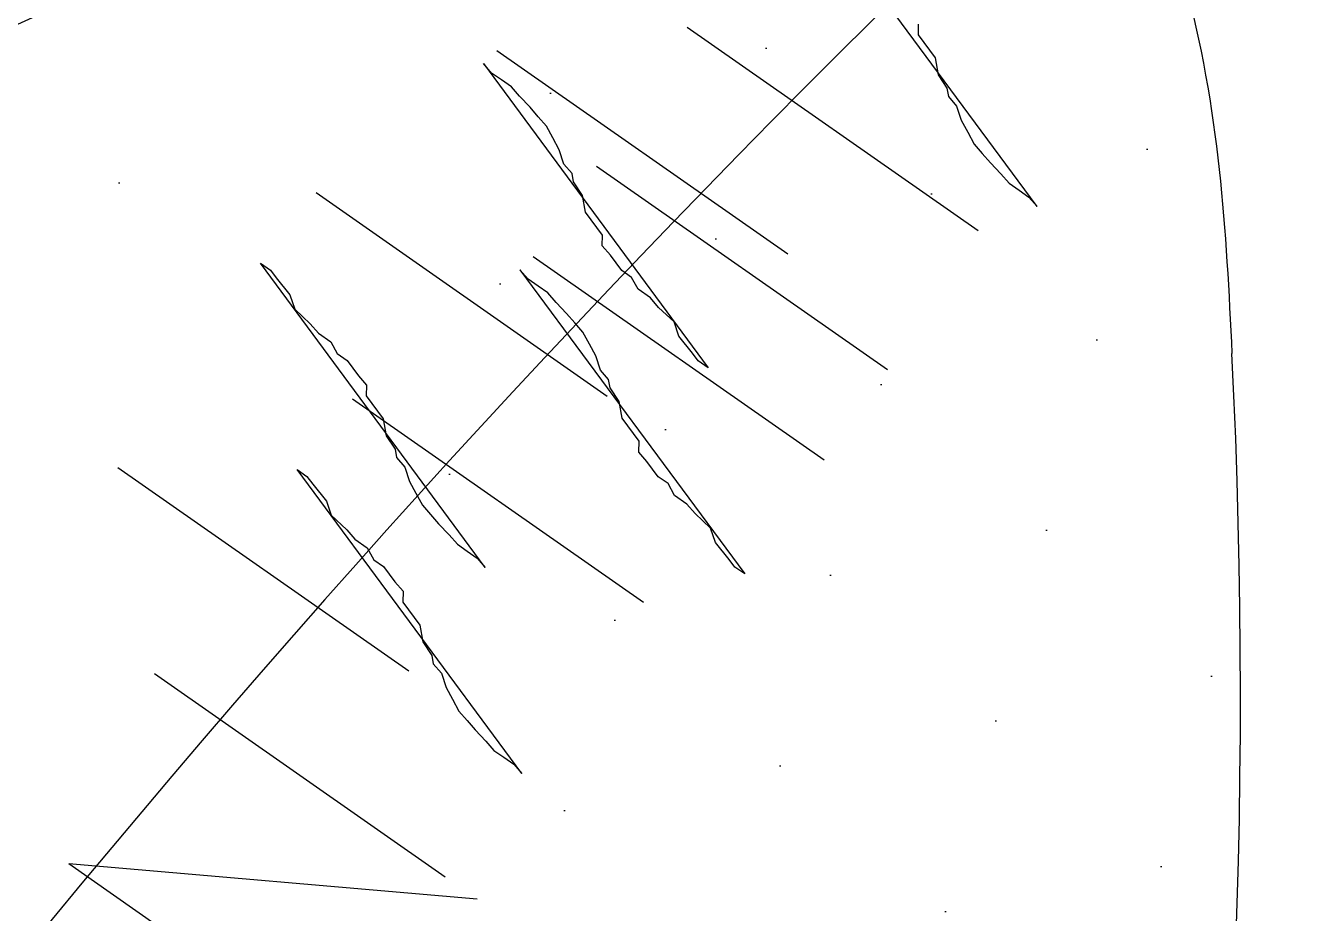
# Model space of a CAD drawing. Extents: x 3694 to 117786, y 20013 to 108631.
# Drawn here: x 25955.9 to 26028.9, y 33248.5 to 33298.8 of the extents above; entities that cross this region are included whole.
import ezdxf

# ---------------------------------------------------------------- set-up
doc = ezdxf.new("R2010")
doc.units = 0
doc.header["$LTSCALE"] = 1000
doc.header["$MEASUREMENT"] = 0
doc.layers.add('家具', color=253, linetype='Continuous')

msp = doc.modelspace()

# ---------------------------------------------------------------- hatches: boundary and pattern name
at = {"layer": '家具'}
h = msp.add_hatch(dxfattribs=at)
h.set_pattern_fill('DOTS', color=8, scale=335.28, angle=-90, style=0)
h.set_pattern_definition([(270, (-1566.307, 12540.708), (-20.955, -10.4775), [0, -20.955])])
edge = h.paths.add_edge_path()
edge.add_spline(control_points=[(25662.777, 31423.875), (25660.953, 31432.931), (25659.17, 31441.962), (25653.734, 31470.369), (25650.301, 31489.66), (25644.358, 31528.062), (25641.902, 31547.102), (25637.306, 31591.673), (25635.43, 31617.278), (25630.671, 31694.982), (25628.646, 31748.087), (25621.734, 31828.789), (25618.792, 31855.841), (25612.716, 31896.461), (25610.413, 31910.007), (25605.131, 31937.078), (25602.127, 31950.665), (25594.767, 31980.141), (25590.333, 31995.866), (25582.625, 32021.996), (25579.416, 32032.546), (25576.24, 32042.985)], knot_values=[0.007594, 0.007594, 0.007594, 0.007594, 1.009332, 1.009332, 3.166904, 3.166904, 5.324476, 5.324476, 8.146714, 8.146714, 13.786985, 13.786985, 16.607121, 16.607121, 18.017189, 18.017189, 19.427256, 19.427256, 21.1184, 21.1184, 22.28816, 22.28816, 22.28816, 22.28816], degree=3, periodic=0)
edge.add_ellipse((27492.811, 32604.789), major_axis=(-1412.244, 1412.244), ratio=1, start_angle=48.557148, end_angle=61.337437, ccw=False)
edge.add_ellipse((27492.811, 32356.958), major_axis=(-1412.244, 1412.244), ratio=1, start_angle=28.662563, end_angle=41.442852, ccw=False)
edge.add_spline(control_points=[(25576.24, 32918.763), (25579.416, 32929.201), (25582.625, 32939.752), (25590.333, 32965.882), (25594.767, 32981.607), (25602.127, 33011.082), (25605.131, 33024.669), (25610.413, 33051.74), (25612.716, 33065.287), (25618.792, 33105.906), (25621.734, 33132.958), (25626.823, 33192.378), (25628.665, 33224.642), (25630.386, 33256.515)], knot_values=[0.007594, 0.007594, 0.007594, 0.007594, 1.177354, 1.177354, 2.868498, 2.868498, 4.278566, 4.278566, 5.688634, 5.688634, 8.508769, 8.508769, 11.917873, 11.917873, 11.917873, 11.917873], degree=3, periodic=0)
edge.add_ellipse((25636.152, 33278.944), major_axis=(16.375, 16.375), ratio=1, start_angle=210.58246, end_angle=224.19648)
edge.add_ellipse((25771.723, 33642.901), major_axis=(-290.107, 290.107), ratio=1, start_angle=115.65651, end_angle=125.45708)
edge.add_ellipse((24991.425, 33119.497), major_axis=(-510.616, 510.616), ratio=1, start_angle=213.721551, end_angle=234.469816, ccw=False)
edge.add_ellipse((21224.429, 32647.692), major_axis=(-3173.046, 3173.046), ratio=1, start_angle=218.357975, end_angle=229.22468, ccw=False)
edge.add_ellipse((24683.472, 31745.345), major_axis=(-756.088, 756.088), ratio=1, start_angle=220.522212, end_angle=246.006973, ccw=False)
edge.add_ellipse((25763.129, 31635.847), major_axis=(-20.775, 20.775), ratio=1, start_angle=-17.31395, end_angle=60.65031)
edge.add_ellipse((26021.409, 31879.249), major_axis=(269.526, 269.526), ratio=1, start_angle=176.25132, end_angle=213.93034)
edge.add_ellipse((26296.874, 31659.291), major_axis=(-269.545, 269.545), ratio=1, start_angle=68.84747, end_angle=70.56357)
edge.add_ellipse((26012.173, 29992.039), major_axis=(1063.437, 1063.437), ratio=1, start_angle=47.255077, end_angle=54.694715)
edge.add_ellipse((25808.486, 31263.72), major_axis=(153.102, 153.102), ratio=1, start_angle=58.23516, end_angle=87.29579)
edge = h.paths.add_edge_path()
edge.add_ellipse((25722.494, 31307.444), major_axis=(-59.621, 59.621), ratio=1, start_angle=82.28214, end_angle=111.86653, ccw=False)
edge.add_ellipse((25771.286, 31335.437), major_axis=(99.196, 99.196), ratio=1, start_angle=154.31922, end_angle=169.30677, ccw=False)
edge.add_ellipse((25896.084, 32846.249), major_axis=(1116.039, 1116.039), ratio=1, start_angle=215.621951, end_angle=236.675883)
edge.add_spline(control_points=[(26215.496, 31300.59), (26215.694, 31298.404), (26216.548, 31288.817), (26217.136, 31278.805), (26217.991, 31269.406)], knot_values=[0, 0, 0, 0, 0.241803, 1.05283, 1.05283, 1.05283, 1.05283], degree=3, periodic=0)
edge.add_ellipse((26255.903, 31272.706), major_axis=(-26.909, 26.909), ratio=1, start_angle=49.72716, end_angle=121.22323)
edge.add_ellipse((25925.72, 35279.249), major_axis=(2868.191, 2868.191), ratio=1, start_angle=221.659547, end_angle=229.540688, ccw=False)
edge = h.paths.add_edge_path()
edge.add_ellipse((25722.494, 33654.304), major_axis=(59.621, 59.621), ratio=1, start_angle=68.13347, end_angle=97.71786, ccw=False)
edge.add_ellipse((25925.72, 29682.499), major_axis=(-2868.191, 2868.191), ratio=1, start_angle=310.455896, end_angle=318.340453, ccw=False)
edge.add_ellipse((26256.079, 33689.006), major_axis=(-26.909, 26.909), ratio=1, start_angle=-31.32365, end_angle=40.01653)
edge.add_spline(control_points=[(26218.167, 33692.312), (26217.831, 33688.615), (26217.556, 33685.18), (26217.31, 33681.917)], knot_values=[0, 0, 0, 0, 0.318986, 0.318986, 0.318986, 0.318986], degree=3, periodic=0)
edge.add_ellipse((25787.822, 30136.051), major_axis=(-2525.632, 2525.632), ratio=1, start_angle=-51.906227, end_angle=-42.875408)
edge = h.paths.add_edge_path()
edge.add_ellipse((25936.381, 33218.451), major_axis=(221.162, 221.162), ratio=1, start_angle=249.06802, end_angle=320.144, ccw=False)
edge.add_ellipse((25845.658, 32959.009), major_axis=(-155.448, 155.448), ratio=1, start_angle=155.11893, end_angle=218.17184, ccw=False)
edge.add_ellipse((26469.11, 32583.909), major_axis=(405.324, 405.324), ratio=1, start_angle=117.886425, end_angle=164.473767)
edge.add_ellipse((25759.097, 32002.767), major_axis=(258.823, 258.823), ratio=1, start_angle=319.49374, end_angle=369.80173, ccw=False)
edge.add_ellipse((26033.543, 31769.302), major_axis=(196.089, 196.089), ratio=1, start_angle=323.30763, end_angle=385.96152, ccw=False)
edge.add_ellipse((25947.612, 31313.071), major_axis=(433.678, 433.678), ratio=1, start_angle=340.121822, end_angle=369.018877, ccw=False)
edge.add_ellipse((10815.442, 32429.689), major_axis=(-11109.226, 11109.226), ratio=1, start_angle=221.285609, end_angle=221.8758327, ccw=False)
edge.add_spline(control_points=[(26493.258, 31411.896), (26486.23, 31411.454), (26479.085, 31411.354), (26471.579, 31411.634)], knot_values=[2.29351, 2.29351, 2.29351, 2.29351, 2.979733, 2.979733, 2.979733, 2.979733], degree=3, periodic=0)
edge.add_spline(control_points=[(26471.579, 31411.634), (26467.36, 31411.792), (26456.005, 31412.52), (26440.029, 31414.579), (26443.69, 31428.325), (26439.951, 31432.101), (26437.174, 31433.679)], knot_values=[2.979733, 2.979733, 2.979733, 2.979733, 3.365456, 3.990522, 4.278466, 4.605763, 4.605763, 4.605763, 4.605763], degree=3, periodic=0)
edge.add_spline(control_points=[(26437.174, 31433.679), (26434.388, 31435.261), (26430.808, 31436.41), (26427.229, 31437.558)], knot_values=[4.605763, 4.605763, 4.605763, 4.605763, 4.934211, 4.934211, 4.934211, 4.934211], degree=3, periodic=0)
edge.add_ellipse((26012.173, 29992.039), major_axis=(-1063.437, 1063.437), ratio=1, start_angle=-61.020506, end_angle=-52.795633)
edge.add_ellipse((26083.494, 31751.848), major_axis=(-212.583, 212.583), ratio=1, start_angle=161.18693, end_angle=194.36645)
edge.add_ellipse((26083.397, 31433.228), major_axis=(217.18, 217.18), ratio=1, start_angle=347.58973, end_angle=388.97478)
edge.add_ellipse((25731.362, 31559.842), major_axis=(331.087, 331.087), ratio=1, start_angle=336.10373, end_angle=362.15361)
edge.add_ellipse((26298.481, 31544.487), major_axis=(-308.614, 308.614), ratio=1, start_angle=-10.26045, end_angle=-2.05338)
edge.add_spline(control_points=[(26001.123, 31863.961), (25992.171, 31856.912), (25969.728, 31839.24), (25979.505, 31902.483), (25956.491, 31937.537), (25929.265, 31997.138), (25961.862, 32062.768), (25942.62, 32144.534), (25926.684, 32231.365), (25867.001, 32267.501), (25858.378, 32323.045), (25825.52, 32311.225), (25824.034, 32328.39), (25823.354, 32337.327)], knot_values=[28.726228, 28.726228, 28.726228, 28.726228, 29.65137, 31.045535, 32.970907, 34.80046, 37.537981, 40.132447, 43.737998, 46.299248, 47.538816, 48.20545, 48.984057, 48.984057, 48.984057, 48.984057], degree=3, periodic=0)
edge.add_ellipse((32110.242, 32499.066), major_axis=(-4446.972, 4446.972), ratio=1, start_angle=42.8462664, end_angle=46.4736959, ccw=False)
edge.add_spline(control_points=[(25825.716, 32735.411), (25827.118, 32749.297), (25830.295, 32773.805), (25873.863, 32804.819), (25894.591, 32873.398), (25930.041, 32937.043), (25918.779, 33008.53), (25955.538, 33031.184), (25987.898, 33118.038), (25988.469, 33096.799)], knot_values=[0, 0, 0, 0, 1.426784, 2.507846, 5.446644, 8.794162, 10.36551, 12.195062, 14.476347, 14.476347, 14.476347, 14.476347], degree=3, periodic=0)
edge.add_ellipse((25595.369, 33351.181), major_axis=(-331.087, 331.087), ratio=1, start_angle=192.09233, end_angle=216.81003)
edge.add_ellipse((25910.204, 33553.267), major_axis=(217.18, 217.18), ratio=1, start_angle=253.93898, end_angle=295.32403)
edge.add_ellipse((25981.505, 33242.728), major_axis=(-212.583, 212.583), ratio=1, start_angle=268.54731, end_angle=274.8553)
edge.add_ellipse((26015.71, 34854.622), major_axis=(-983.775, 983.775), ratio=1, start_angle=141.588156, end_angle=151.911973)
edge.add_spline(control_points=[(26420.433, 33523.522), (26425.943, 33525.33), (26431.453, 33527.138), (26434.042, 33530.521)], knot_values=[4.42753, 4.42753, 4.42753, 4.42753, 4.934211, 4.934211, 4.934211, 4.934211], degree=3, periodic=0)
edge.add_ellipse((25941.613, 33650.242), major_axis=(-358.343, 358.343), ratio=1, start_angle=172.18363, end_angle=211.33518, ccw=False)
h = msp.add_hatch(dxfattribs=at)
h.set_pattern_fill('DOTS', color=8, scale=178.816, angle=-75.176, style=0)
h.set_pattern_definition([(255.176, (7759.612, 27199.551), (-12.2337153, -2.5426225), [0, -11.176])])
edge = h.paths.add_edge_path(flags=17)
edge.add_ellipse((25774.302, 33090.612), major_axis=(-23.26, 23.26), ratio=1, start_angle=182.60537, end_angle=232.40163)
edge.add_ellipse((25890.194, 33110.435), major_axis=(59.905, 59.905), ratio=1, start_angle=145.60081, end_angle=189.34155)
edge.add_ellipse((25840.794, 33088.199), major_axis=(-32.95, 32.95), ratio=1, start_angle=70.09755, end_angle=135.01714, ccw=False)
edge = h.paths.add_edge_path(flags=17)
edge.add_ellipse((26482.876, 32815.345), major_axis=(481.375, 481.375), ratio=1, start_angle=115.588271, end_angle=116.322923, ccw=False)
edge.add_ellipse((25895.611, 33038.865), major_axis=(38.8, 38.8), ratio=1, start_angle=132.14226, end_angle=203.63661)
edge.add_ellipse((25868.368, 32967.638), major_axis=(-15.128, 15.128), ratio=1, start_angle=-64.82178, end_angle=72.18619)
edge.add_ellipse((25925.105, 33007.885), major_axis=(-64.198, 64.198), ratio=1, start_angle=28.71094, end_angle=78.43247, ccw=False)
edge = h.paths.add_edge_path()
edge.add_ellipse((26097.69, 32987.554), major_axis=(-242.037, 242.037), ratio=1, start_angle=-26.28459, end_angle=23.32578, ccw=False)
edge.add_spline(control_points=[(25987.859, 33311.747), (25997.22, 33316.078), (26009.133, 33321.589), (26015.995, 33313.951), (26017.253, 33311.973)], knot_values=[0, 0, 0, 0, 1.422385, 1.810205, 1.810205, 1.810205, 1.810205], degree=3, periodic=0)
edge.add_ellipse((26482.876, 32815.345), major_axis=(481.375, 481.375), ratio=1, start_angle=88.154505, end_angle=92.747363)
edge.add_ellipse((26068.388, 32980.85), major_axis=(216.102, 216.102), ratio=1, start_angle=62.01055, end_angle=113.1092)
edge.add_ellipse((26200.639, 32878.761), major_axis=(331.349, 331.349), ratio=1, start_angle=107.54703, end_angle=150.43255)
edge.add_ellipse((26734.63, 32591.753), major_axis=(706.377, 706.377), ratio=1, start_angle=125.649127, end_angle=128.253621)
edge.add_spline(control_points=[(25742.579, 32709.107), (25738.941, 32709.899), (25728.592, 32714.872), (25728.789, 32726.915), (25728.922, 32735.045)], knot_values=[0, 0, 0, 0, 0.581976, 1.791185, 1.791185, 1.791185, 1.791185], degree=3, periodic=0)
edge.add_ellipse((26227.638, 32861.201), major_axis=(-363.754, 363.754), ratio=1, start_angle=15.56956, end_angle=59.19578, ccw=False)
edge = h.paths.add_edge_path()
edge.add_spline(control_points=[(25770.765, 32721.979), (25765.222, 32716.199), (25757.517, 32708.166), (25745.694, 32708.429), (25742.579, 32709.107)], knot_values=[1.791185, 1.791185, 1.791185, 1.791185, 3.069002, 3.567392, 3.567392, 3.567392, 3.567392], degree=3, periodic=0)
edge.add_ellipse((26734.63, 32591.753), major_axis=(706.377, 706.377), ratio=1, start_angle=125.649127, end_angle=128.253621, ccw=False)
edge.add_ellipse((25518.623, 33078.033), major_axis=(281.069, 281.069), ratio=1, start_angle=260.40958, end_angle=304.1078)
edge.add_ellipse((25554.973, 33238.835), major_axis=(300.796, 300.796), ratio=1, start_angle=281.31824, end_angle=319.61926)
edge.add_ellipse((26482.876, 32815.345), major_axis=(-481.375, 481.375), ratio=1, start_angle=-1.845495, end_angle=2.747363, ccw=False)
edge.add_spline(control_points=[(26017.253, 33311.973), (26019.164, 33308.971), (26023.491, 33297.463), (26023.999, 33287.162), (26024.339, 33280.25)], knot_values=[1.810205, 1.810205, 1.810205, 1.810205, 2.398758, 3.598447, 3.598447, 3.598447, 3.598447], degree=3, periodic=0)
edge.add_ellipse((25636.171, 33260.917), major_axis=(-274.817, 274.817), ratio=1, start_angle=183.0275, end_angle=227.85133, ccw=False)
edge.add_ellipse((25621.126, 32986.963), major_axis=(-215.184, 215.184), ratio=1, start_angle=164.45369, end_angle=227.6435, ccw=False)

# ---------------------------------------------------------------- linework, layer by layer
at = {"layer": '家具', "color": 8, "linetype": 'Continuous'}
for p, q in [((26013.285, 33288.594, 0), (26000.542, 33305.832, 0)), ((26013.285, 33288.594, 0), (26000.542, 33305.832, 0)), ((26013.285, 33288.594, 0), (26000.542, 33305.832, 0)), ((26013.285, 33288.594, 0), (26000.542, 33305.832, 0)), ((26009.949, 33287.206, 0), (25993.447, 33298.738, 0)), ((26009.949, 33287.206, 0), (25993.447, 33298.738, 0)), ((26009.949, 33287.206, 0), (25993.447, 33298.738, 0)), ((26009.949, 33287.206, 0), (25993.447, 33298.738, 0)), ((26006.549, 33298.927, 0), (26006.535, 33298.311, 0)), ((26006.549, 33298.927, 0), (26006.535, 33298.311, 0)), ((26006.549, 33298.927, 0), (26006.535, 33298.311, 0)), ((26006.549, 33298.927, 0), (26006.535, 33298.311, 0)), ((26006.535, 33298.311, 0), (26007.179, 33297.444, 0)), ((26006.535, 33298.311, 0), (26007.179, 33297.444, 0)), ((26006.535, 33298.311, 0), (26007.179, 33297.444, 0)), ((26006.535, 33298.311, 0), (26007.179, 33297.444, 0)), ((25982.646, 33297.435, 0), (25999.148, 33285.903, 0)), ((25982.646, 33297.435, 0), (25999.148, 33285.903, 0)), ((25982.646, 33297.435, 0), (25999.148, 33285.903, 0)), ((25982.646, 33297.435, 0), (25999.148, 33285.903, 0)), ((26007.179, 33297.444, 0), (26007.501, 33297.011, 0)), ((26007.179, 33297.444, 0), (26007.501, 33297.011, 0)), ((26007.179, 33297.444, 0), (26007.501, 33297.011, 0)), ((26007.179, 33297.444, 0), (26007.501, 33297.011, 0)), ((26007.501, 33297.011, 0), (26007.67, 33296.06, 0)), ((26007.501, 33297.011, 0), (26007.67, 33296.06, 0)), ((26007.501, 33297.011, 0), (26007.67, 33296.06, 0)), ((26007.501, 33297.011, 0), (26007.67, 33296.06, 0)), ((25982.353, 33296.153, 0), (25981.891, 33296.684, 0)), ((25981.891, 33296.684, 0), (25994.636, 33279.446, 0)), ((25982.353, 33296.153, 0), (25981.891, 33296.684, 0)), ((25981.891, 33296.684, 0), (25994.636, 33279.446, 0)), ((25982.353, 33296.153, 0), (25981.891, 33296.684, 0)), ((25981.891, 33296.684, 0), (25994.636, 33279.446, 0)), ((25982.353, 33296.153, 0), (25981.891, 33296.684, 0)), ((25981.891, 33296.684, 0), (25994.636, 33279.446, 0)), ((25982.913, 33295.762, 0), (25982.353, 33296.153, 0)), ((25982.913, 33295.762, 0), (25982.353, 33296.153, 0)), ((25982.913, 33295.762, 0), (25982.353, 33296.153, 0)), ((25982.913, 33295.762, 0), (25982.353, 33296.153, 0)), ((25983.473, 33295.37, 0), (25982.913, 33295.762, 0)), ((25983.473, 33295.37, 0), (25982.913, 33295.762, 0)), ((25983.473, 33295.37, 0), (25982.913, 33295.762, 0)), ((25983.473, 33295.37, 0), (25982.913, 33295.762, 0)), ((26007.67, 33296.06, 0), (26008.174, 33295.291, 0)), ((26007.67, 33296.06, 0), (26008.174, 33295.291, 0)), ((26007.67, 33296.06, 0), (26008.174, 33295.291, 0)), ((26007.67, 33296.06, 0), (26008.174, 33295.291, 0)), ((25983.935, 33294.839, 0), (25983.473, 33295.37, 0)), ((25983.935, 33294.839, 0), (25983.473, 33295.37, 0)), ((25983.935, 33294.839, 0), (25983.473, 33295.37, 0)), ((25983.935, 33294.839, 0), (25983.473, 33295.37, 0)), ((25984.537, 33294.21, 0), (25983.935, 33294.839, 0)), ((25984.537, 33294.21, 0), (25983.935, 33294.839, 0)), ((25984.537, 33294.21, 0), (25983.935, 33294.839, 0)), ((25984.537, 33294.21, 0), (25983.935, 33294.839, 0)), ((26008.174, 33295.291, 0), (26008.259, 33294.815, 0)), ((26008.174, 33295.291, 0), (26008.259, 33294.815, 0)), ((26008.174, 33295.291, 0), (26008.259, 33294.815, 0)), ((26008.174, 33295.291, 0), (26008.259, 33294.815, 0)), ((26008.259, 33294.815, 0), (26008.721, 33294.284, 0)), ((26008.259, 33294.815, 0), (26008.721, 33294.284, 0)), ((26008.259, 33294.815, 0), (26008.721, 33294.284, 0)), ((26008.259, 33294.815, 0), (26008.721, 33294.284, 0)), ((25985, 33293.679, 0), (25984.537, 33294.21, 0)), ((25985, 33293.679, 0), (25984.537, 33294.21, 0)), ((25985, 33293.679, 0), (25984.537, 33294.21, 0)), ((25985, 33293.679, 0), (25984.537, 33294.21, 0)), ((26008.721, 33294.284, 0), (26008.987, 33293.473, 0)), ((26008.721, 33294.284, 0), (26008.987, 33293.473, 0)), ((26008.721, 33294.284, 0), (26008.987, 33293.473, 0)), ((26008.721, 33294.284, 0), (26008.987, 33293.473, 0)), ((25985.462, 33293.147, 0), (25985, 33293.679, 0)), ((25985.462, 33293.147, 0), (25985, 33293.679, 0)), ((25985.462, 33293.147, 0), (25985, 33293.679, 0)), ((25985.462, 33293.147, 0), (25985, 33293.679, 0)), ((26008.987, 33293.473, 0), (26009.352, 33292.801, 0)), ((26008.987, 33293.473, 0), (26009.352, 33292.801, 0)), ((26008.987, 33293.473, 0), (26009.352, 33292.801, 0)), ((26008.987, 33293.473, 0), (26009.352, 33292.801, 0)), ((25985.826, 33292.476, 0), (25985.462, 33293.147, 0)), ((25985.826, 33292.476, 0), (25985.462, 33293.147, 0)), ((25985.826, 33292.476, 0), (25985.462, 33293.147, 0)), ((25985.826, 33292.476, 0), (25985.462, 33293.147, 0)), ((26009.352, 33292.801, 0), (26009.716, 33292.13, 0)), ((26009.352, 33292.801, 0), (26009.716, 33292.13, 0)), ((26009.352, 33292.801, 0), (26009.716, 33292.13, 0)), ((26009.352, 33292.801, 0), (26009.716, 33292.13, 0)), ((25986.19, 33291.805, 0), (25985.826, 33292.476, 0)), ((25986.19, 33291.805, 0), (25985.826, 33292.476, 0)), ((25986.19, 33291.805, 0), (25985.826, 33292.476, 0)), ((25986.19, 33291.805, 0), (25985.826, 33292.476, 0)), ((25986.457, 33290.994, 0), (25986.19, 33291.805, 0)), ((25986.457, 33290.994, 0), (25986.19, 33291.805, 0)), ((25986.457, 33290.994, 0), (25986.19, 33291.805, 0)), ((25986.457, 33290.994, 0), (25986.19, 33291.805, 0)), ((26009.716, 33292.13, 0), (26010.178, 33291.599, 0)), ((26009.716, 33292.13, 0), (26010.178, 33291.599, 0)), ((26009.716, 33292.13, 0), (26010.178, 33291.599, 0)), ((26009.716, 33292.13, 0), (26010.178, 33291.599, 0)), ((26010.178, 33291.599, 0), (26010.64, 33291.068, 0)), ((26010.178, 33291.599, 0), (26010.64, 33291.068, 0)), ((26010.178, 33291.599, 0), (26010.64, 33291.068, 0)), ((26010.178, 33291.599, 0), (26010.64, 33291.068, 0)), ((26010.64, 33291.068, 0), (26011.241, 33290.439, 0)), ((26010.64, 33291.068, 0), (26011.241, 33290.439, 0)), ((26010.64, 33291.068, 0), (26011.241, 33290.439, 0)), ((26010.64, 33291.068, 0), (26011.241, 33290.439, 0)), ((25986.919, 33290.463, 0), (25986.457, 33290.994, 0)), ((25986.919, 33290.463, 0), (25986.457, 33290.994, 0)), ((25986.919, 33290.463, 0), (25986.457, 33290.994, 0)), ((25986.919, 33290.463, 0), (25986.457, 33290.994, 0)), ((25987.003, 33289.987, 0), (25986.919, 33290.463, 0)), ((25987.003, 33289.987, 0), (25986.919, 33290.463, 0)), ((25987.003, 33289.987, 0), (25986.919, 33290.463, 0)), ((25987.003, 33289.987, 0), (25986.919, 33290.463, 0)), ((25988.303, 33290.88, 0), (26004.805, 33279.348, 0)), ((25988.303, 33290.88, 0), (26004.805, 33279.348, 0)), ((25988.303, 33290.88, 0), (26004.805, 33279.348, 0)), ((25988.303, 33290.88, 0), (26004.805, 33279.348, 0)), ((26011.241, 33290.439, 0), (26011.703, 33289.908, 0)), ((26011.241, 33290.439, 0), (26011.703, 33289.908, 0)), ((26011.241, 33290.439, 0), (26011.703, 33289.908, 0)), ((26011.241, 33290.439, 0), (26011.703, 33289.908, 0)), ((25987.507, 33289.218, 0), (25987.003, 33289.987, 0)), ((25987.507, 33289.218, 0), (25987.003, 33289.987, 0)), ((25987.507, 33289.218, 0), (25987.003, 33289.987, 0)), ((25987.507, 33289.218, 0), (25987.003, 33289.987, 0)), ((26011.703, 33289.908, 0), (26012.263, 33289.517, 0)), ((26011.703, 33289.908, 0), (26012.263, 33289.517, 0)), ((26011.703, 33289.908, 0), (26012.263, 33289.517, 0)), ((26011.703, 33289.908, 0), (26012.263, 33289.517, 0)), ((25972.399, 33289.373, 0), (25988.901, 33277.841, 0)), ((25972.399, 33289.373, 0), (25988.901, 33277.841, 0)), ((25972.399, 33289.373, 0), (25988.901, 33277.841, 0)), ((25972.399, 33289.373, 0), (25988.901, 33277.841, 0)), ((25987.676, 33288.267, 0), (25987.507, 33289.218, 0)), ((25987.676, 33288.267, 0), (25987.507, 33289.218, 0)), ((25987.676, 33288.267, 0), (25987.507, 33289.218, 0)), ((25987.676, 33288.267, 0), (25987.507, 33289.218, 0)), ((26012.263, 33289.517, 0), (26012.823, 33289.125, 0)), ((26012.263, 33289.517, 0), (26012.823, 33289.125, 0)), ((26012.263, 33289.517, 0), (26012.823, 33289.125, 0)), ((26012.263, 33289.517, 0), (26012.823, 33289.125, 0)), ((26012.823, 33289.125, 0), (26013.285, 33288.594, 0)), ((26012.823, 33289.125, 0), (26013.285, 33288.594, 0)), ((26012.823, 33289.125, 0), (26013.285, 33288.594, 0)), ((26012.823, 33289.125, 0), (26013.285, 33288.594, 0)), ((25987.998, 33287.833, 0), (25987.676, 33288.267, 0)), ((25987.998, 33287.833, 0), (25987.676, 33288.267, 0)), ((25987.998, 33287.833, 0), (25987.676, 33288.267, 0)), ((25987.998, 33287.833, 0), (25987.676, 33288.267, 0)), ((25988.642, 33286.967, 0), (25987.998, 33287.833, 0)), ((25988.642, 33286.967, 0), (25987.998, 33287.833, 0)), ((25988.642, 33286.967, 0), (25987.998, 33287.833, 0)), ((25988.642, 33286.967, 0), (25987.998, 33287.833, 0)), ((25988.628, 33286.351, 0), (25988.642, 33286.967, 0)), ((25988.628, 33286.351, 0), (25988.642, 33286.967, 0)), ((25988.628, 33286.351, 0), (25988.642, 33286.967, 0)), ((25988.628, 33286.351, 0), (25988.642, 33286.967, 0)), ((25989.09, 33285.82, 0), (25988.628, 33286.351, 0)), ((25989.09, 33285.82, 0), (25988.628, 33286.351, 0)), ((25989.09, 33285.82, 0), (25988.628, 33286.351, 0)), ((25989.09, 33285.82, 0), (25988.628, 33286.351, 0)), ((25969.252, 33285.366, 0), (25969.812, 33284.975, 0)), ((25981.996, 33268.129, 0), (25969.252, 33285.366, 0)), ((25969.252, 33285.366, 0), (25969.812, 33284.975, 0)), ((25981.996, 33268.129, 0), (25969.252, 33285.366, 0)), ((25969.252, 33285.366, 0), (25969.812, 33284.975, 0)), ((25981.996, 33268.129, 0), (25969.252, 33285.366, 0)), ((25969.252, 33285.366, 0), (25969.812, 33284.975, 0)), ((25981.996, 33268.129, 0), (25969.252, 33285.366, 0)), ((25984.718, 33285.75, 0), (26001.22, 33274.218, 0)), ((25984.718, 33285.75, 0), (26001.22, 33274.218, 0)), ((25984.718, 33285.75, 0), (26001.22, 33274.218, 0)), ((25984.718, 33285.75, 0), (26001.22, 33274.218, 0)), ((25989.734, 33284.953, 0), (25989.09, 33285.82, 0)), ((25989.734, 33284.953, 0), (25989.09, 33285.82, 0)), ((25989.734, 33284.953, 0), (25989.09, 33285.82, 0)), ((25989.734, 33284.953, 0), (25989.09, 33285.82, 0)), ((25969.812, 33284.975, 0), (25970.134, 33284.541, 0)), ((25969.812, 33284.975, 0), (25970.134, 33284.541, 0)), ((25969.812, 33284.975, 0), (25970.134, 33284.541, 0)), ((25969.812, 33284.975, 0), (25970.134, 33284.541, 0)), ((25970.134, 33284.541, 0), (25970.918, 33283.577, 0)), ((25970.134, 33284.541, 0), (25970.918, 33283.577, 0)), ((25970.134, 33284.541, 0), (25970.918, 33283.577, 0)), ((25970.134, 33284.541, 0), (25970.918, 33283.577, 0)), ((25984.425, 33284.468, 0), (25983.963, 33284.999, 0)), ((25983.963, 33284.999, 0), (25996.708, 33267.761, 0)), ((25984.425, 33284.468, 0), (25983.963, 33284.999, 0)), ((25983.963, 33284.999, 0), (25996.708, 33267.761, 0)), ((25984.425, 33284.468, 0), (25983.963, 33284.999, 0)), ((25983.963, 33284.999, 0), (25996.708, 33267.761, 0)), ((25984.425, 33284.468, 0), (25983.963, 33284.999, 0)), ((25983.963, 33284.999, 0), (25996.708, 33267.761, 0)), ((25984.985, 33284.077, 0), (25984.425, 33284.468, 0)), ((25984.985, 33284.077, 0), (25984.425, 33284.468, 0)), ((25984.985, 33284.077, 0), (25984.425, 33284.468, 0)), ((25984.985, 33284.077, 0), (25984.425, 33284.468, 0)), ((25990.294, 33284.562, 0), (25989.734, 33284.953, 0)), ((25990.294, 33284.562, 0), (25989.734, 33284.953, 0)), ((25990.294, 33284.562, 0), (25989.734, 33284.953, 0)), ((25990.294, 33284.562, 0), (25989.734, 33284.953, 0)), ((25990.659, 33283.892, 0), (25990.294, 33284.562, 0)), ((25990.659, 33283.892, 0), (25990.294, 33284.562, 0)), ((25990.659, 33283.892, 0), (25990.294, 33284.562, 0)), ((25990.659, 33283.892, 0), (25990.294, 33284.562, 0)), ((25985.545, 33283.685, 0), (25984.985, 33284.077, 0)), ((25985.545, 33283.685, 0), (25984.985, 33284.077, 0)), ((25985.545, 33283.685, 0), (25984.985, 33284.077, 0)), ((25985.545, 33283.685, 0), (25984.985, 33284.077, 0)), ((25991.359, 33283.402, 0), (25990.659, 33283.892, 0)), ((25991.359, 33283.402, 0), (25990.659, 33283.892, 0)), ((25991.359, 33283.402, 0), (25990.659, 33283.892, 0)), ((25991.359, 33283.402, 0), (25990.659, 33283.892, 0)), ((25970.918, 33283.577, 0), (25971.185, 33282.766, 0)), ((25970.918, 33283.577, 0), (25971.185, 33282.766, 0)), ((25970.918, 33283.577, 0), (25971.185, 33282.766, 0)), ((25970.918, 33283.577, 0), (25971.185, 33282.766, 0)), ((25986.007, 33283.154, 0), (25985.545, 33283.685, 0)), ((25986.007, 33283.154, 0), (25985.545, 33283.685, 0)), ((25986.007, 33283.154, 0), (25985.545, 33283.685, 0)), ((25986.007, 33283.154, 0), (25985.545, 33283.685, 0)), ((25986.609, 33282.525, 0), (25986.007, 33283.154, 0)), ((25986.609, 33282.525, 0), (25986.007, 33283.154, 0)), ((25986.609, 33282.525, 0), (25986.007, 33283.154, 0)), ((25986.609, 33282.525, 0), (25986.007, 33283.154, 0)), ((25991.821, 33282.871, 0), (25991.359, 33283.402, 0)), ((25991.821, 33282.871, 0), (25991.359, 33283.402, 0)), ((25991.821, 33282.871, 0), (25991.359, 33283.402, 0)), ((25991.821, 33282.871, 0), (25991.359, 33283.402, 0)), ((25971.185, 33282.766, 0), (25972.066, 33281.941, 0)), ((25971.185, 33282.766, 0), (25972.066, 33281.941, 0)), ((25971.185, 33282.766, 0), (25972.066, 33281.941, 0)), ((25971.185, 33282.766, 0), (25972.066, 33281.941, 0)), ((25987.071, 33281.994, 0), (25986.609, 33282.525, 0)), ((25987.071, 33281.994, 0), (25986.609, 33282.525, 0)), ((25987.071, 33281.994, 0), (25986.609, 33282.525, 0)), ((25987.071, 33281.994, 0), (25986.609, 33282.525, 0)), ((25992.703, 33282.047, 0), (25991.821, 33282.871, 0)), ((25992.703, 33282.047, 0), (25991.821, 33282.871, 0)), ((25992.703, 33282.047, 0), (25991.821, 33282.871, 0)), ((25992.703, 33282.047, 0), (25991.821, 33282.871, 0)), ((25972.066, 33281.941, 0), (25972.528, 33281.41, 0)), ((25972.066, 33281.941, 0), (25972.528, 33281.41, 0)), ((25972.066, 33281.941, 0), (25972.528, 33281.41, 0)), ((25972.066, 33281.941, 0), (25972.528, 33281.41, 0)), ((25987.533, 33281.463, 0), (25987.071, 33281.994, 0)), ((25987.533, 33281.463, 0), (25987.071, 33281.994, 0)), ((25987.533, 33281.463, 0), (25987.071, 33281.994, 0)), ((25987.533, 33281.463, 0), (25987.071, 33281.994, 0)), ((25992.97, 33281.235, 0), (25992.703, 33282.047, 0)), ((25992.97, 33281.235, 0), (25992.703, 33282.047, 0)), ((25992.97, 33281.235, 0), (25992.703, 33282.047, 0)), ((25992.97, 33281.235, 0), (25992.703, 33282.047, 0)), ((25972.528, 33281.41, 0), (25973.228, 33280.921, 0)), ((25972.528, 33281.41, 0), (25973.228, 33280.921, 0)), ((25972.528, 33281.41, 0), (25973.228, 33280.921, 0)), ((25972.528, 33281.41, 0), (25973.228, 33280.921, 0)), ((25973.228, 33280.921, 0), (25973.593, 33280.251, 0)), ((25973.228, 33280.921, 0), (25973.593, 33280.251, 0)), ((25973.228, 33280.921, 0), (25973.593, 33280.251, 0)), ((25973.228, 33280.921, 0), (25973.593, 33280.251, 0)), ((25987.898, 33280.791, 0), (25987.533, 33281.463, 0)), ((25987.898, 33280.791, 0), (25987.533, 33281.463, 0)), ((25987.898, 33280.791, 0), (25987.533, 33281.463, 0)), ((25987.898, 33280.791, 0), (25987.533, 33281.463, 0)), ((25993.754, 33280.271, 0), (25992.97, 33281.235, 0)), ((25993.754, 33280.271, 0), (25992.97, 33281.235, 0)), ((25993.754, 33280.271, 0), (25992.97, 33281.235, 0)), ((25993.754, 33280.271, 0), (25992.97, 33281.235, 0)), ((25973.593, 33280.251, 0), (25974.153, 33279.859, 0)), ((25973.593, 33280.251, 0), (25974.153, 33279.859, 0)), ((25973.593, 33280.251, 0), (25974.153, 33279.859, 0)), ((25973.593, 33280.251, 0), (25974.153, 33279.859, 0)), ((25988.262, 33280.12, 0), (25987.898, 33280.791, 0)), ((25988.262, 33280.12, 0), (25987.898, 33280.791, 0)), ((25988.262, 33280.12, 0), (25987.898, 33280.791, 0)), ((25988.262, 33280.12, 0), (25987.898, 33280.791, 0)), ((25988.528, 33279.309, 0), (25988.262, 33280.12, 0)), ((25988.528, 33279.309, 0), (25988.262, 33280.12, 0)), ((25988.528, 33279.309, 0), (25988.262, 33280.12, 0)), ((25988.528, 33279.309, 0), (25988.262, 33280.12, 0)), ((25994.076, 33279.837, 0), (25993.754, 33280.271, 0)), ((25994.076, 33279.837, 0), (25993.754, 33280.271, 0)), ((25994.076, 33279.837, 0), (25993.754, 33280.271, 0)), ((25994.076, 33279.837, 0), (25993.754, 33280.271, 0)), ((25974.153, 33279.859, 0), (25974.797, 33278.992, 0)), ((25974.153, 33279.859, 0), (25974.797, 33278.992, 0)), ((25974.153, 33279.859, 0), (25974.797, 33278.992, 0)), ((25974.153, 33279.859, 0), (25974.797, 33278.992, 0)), ((25994.636, 33279.446, 0), (25994.076, 33279.837, 0)), ((25994.636, 33279.446, 0), (25994.076, 33279.837, 0)), ((25994.636, 33279.446, 0), (25994.076, 33279.837, 0)), ((25994.636, 33279.446, 0), (25994.076, 33279.837, 0)), ((25974.797, 33278.992, 0), (25975.259, 33278.461, 0)), ((25974.797, 33278.992, 0), (25975.259, 33278.461, 0)), ((25974.797, 33278.992, 0), (25975.259, 33278.461, 0)), ((25974.797, 33278.992, 0), (25975.259, 33278.461, 0)), ((25988.991, 33278.778, 0), (25988.528, 33279.309, 0)), ((25988.991, 33278.778, 0), (25988.528, 33279.309, 0)), ((25988.991, 33278.778, 0), (25988.528, 33279.309, 0)), ((25988.991, 33278.778, 0), (25988.528, 33279.309, 0)), ((25989.075, 33278.302, 0), (25988.991, 33278.778, 0)), ((25989.075, 33278.302, 0), (25988.991, 33278.778, 0)), ((25989.075, 33278.302, 0), (25988.991, 33278.778, 0)), ((25989.075, 33278.302, 0), (25988.991, 33278.778, 0)), ((25975.259, 33278.461, 0), (25975.246, 33277.846, 0)), ((25975.259, 33278.461, 0), (25975.246, 33277.846, 0)), ((25975.259, 33278.461, 0), (25975.246, 33277.846, 0)), ((25975.259, 33278.461, 0), (25975.246, 33277.846, 0)), ((25989.579, 33277.533, 0), (25989.075, 33278.302, 0)), ((25989.579, 33277.533, 0), (25989.075, 33278.302, 0)), ((25989.579, 33277.533, 0), (25989.075, 33278.302, 0)), ((25989.579, 33277.533, 0), (25989.075, 33278.302, 0)), ((25974.47, 33277.688, 0), (25990.973, 33266.156, 0)), ((25974.47, 33277.688, 0), (25990.973, 33266.156, 0)), ((25974.47, 33277.688, 0), (25990.973, 33266.156, 0)), ((25974.47, 33277.688, 0), (25990.973, 33266.156, 0)), ((25975.246, 33277.846, 0), (25975.89, 33276.979, 0)), ((25975.246, 33277.846, 0), (25975.89, 33276.979, 0)), ((25975.246, 33277.846, 0), (25975.89, 33276.979, 0)), ((25975.246, 33277.846, 0), (25975.89, 33276.979, 0)), ((25989.748, 33276.582, 0), (25989.579, 33277.533, 0)), ((25989.748, 33276.582, 0), (25989.579, 33277.533, 0)), ((25989.748, 33276.582, 0), (25989.579, 33277.533, 0)), ((25989.748, 33276.582, 0), (25989.579, 33277.533, 0)), ((25975.89, 33276.979, 0), (25976.212, 33276.545, 0)), ((25975.89, 33276.979, 0), (25976.212, 33276.545, 0)), ((25975.89, 33276.979, 0), (25976.212, 33276.545, 0)), ((25975.89, 33276.979, 0), (25976.212, 33276.545, 0)), ((25976.212, 33276.545, 0), (25976.381, 33275.594, 0)), ((25976.212, 33276.545, 0), (25976.381, 33275.594, 0)), ((25976.212, 33276.545, 0), (25976.381, 33275.594, 0)), ((25976.212, 33276.545, 0), (25976.381, 33275.594, 0)), ((25990.07, 33276.148, 0), (25989.748, 33276.582, 0)), ((25990.07, 33276.148, 0), (25989.748, 33276.582, 0)), ((25990.07, 33276.148, 0), (25989.748, 33276.582, 0)), ((25990.07, 33276.148, 0), (25989.748, 33276.582, 0)), ((25990.713, 33275.282, 0), (25990.07, 33276.148, 0)), ((25990.713, 33275.282, 0), (25990.07, 33276.148, 0)), ((25990.713, 33275.282, 0), (25990.07, 33276.148, 0)), ((25990.713, 33275.282, 0), (25990.07, 33276.148, 0)), ((25976.381, 33275.594, 0), (25976.885, 33274.825, 0)), ((25976.381, 33275.594, 0), (25976.885, 33274.825, 0)), ((25976.381, 33275.594, 0), (25976.885, 33274.825, 0)), ((25976.381, 33275.594, 0), (25976.885, 33274.825, 0)), ((25990.7, 33274.666, 0), (25990.713, 33275.282, 0)), ((25990.7, 33274.666, 0), (25990.713, 33275.282, 0)), ((25990.7, 33274.666, 0), (25990.713, 33275.282, 0)), ((25990.7, 33274.666, 0), (25990.713, 33275.282, 0)), ((25976.885, 33274.825, 0), (25976.969, 33274.35, 0)), ((25976.885, 33274.825, 0), (25976.969, 33274.35, 0)), ((25976.885, 33274.825, 0), (25976.969, 33274.35, 0)), ((25976.885, 33274.825, 0), (25976.969, 33274.35, 0)), ((25976.969, 33274.35, 0), (25977.431, 33273.818, 0)), ((25976.969, 33274.35, 0), (25977.431, 33273.818, 0)), ((25976.969, 33274.35, 0), (25977.431, 33273.818, 0)), ((25976.969, 33274.35, 0), (25977.431, 33273.818, 0)), ((25991.162, 33274.135, 0), (25990.7, 33274.666, 0)), ((25991.162, 33274.135, 0), (25990.7, 33274.666, 0)), ((25991.162, 33274.135, 0), (25990.7, 33274.666, 0)), ((25991.162, 33274.135, 0), (25990.7, 33274.666, 0)), ((25977.657, 33262.247, 0), (25961.155, 33273.779, 0)), ((25977.657, 33262.247, 0), (25961.155, 33273.779, 0)), ((25977.657, 33262.247, 0), (25961.155, 33273.779, 0)), ((25977.657, 33262.247, 0), (25961.155, 33273.779, 0)), ((25971.324, 33273.681, 0), (25971.884, 33273.29, 0)), ((25984.068, 33256.444, 0), (25971.324, 33273.681, 0)), ((25971.324, 33273.681, 0), (25971.884, 33273.29, 0)), ((25984.068, 33256.444, 0), (25971.324, 33273.681, 0)), ((25971.324, 33273.681, 0), (25971.884, 33273.29, 0)), ((25984.068, 33256.444, 0), (25971.324, 33273.681, 0)), ((25971.324, 33273.681, 0), (25971.884, 33273.29, 0)), ((25984.068, 33256.444, 0), (25971.324, 33273.681, 0)), ((25977.431, 33273.818, 0), (25977.698, 33273.007, 0)), ((25977.431, 33273.818, 0), (25977.698, 33273.007, 0)), ((25977.431, 33273.818, 0), (25977.698, 33273.007, 0)), ((25977.431, 33273.818, 0), (25977.698, 33273.007, 0)), ((25991.806, 33273.268, 0), (25991.162, 33274.135, 0)), ((25991.806, 33273.268, 0), (25991.162, 33274.135, 0)), ((25991.806, 33273.268, 0), (25991.162, 33274.135, 0)), ((25991.806, 33273.268, 0), (25991.162, 33274.135, 0)), ((25971.884, 33273.29, 0), (25972.206, 33272.857, 0)), ((25971.884, 33273.29, 0), (25972.206, 33272.857, 0)), ((25971.884, 33273.29, 0), (25972.206, 33272.857, 0)), ((25971.884, 33273.29, 0), (25972.206, 33272.857, 0)), ((25972.206, 33272.857, 0), (25972.99, 33271.892, 0)), ((25972.206, 33272.857, 0), (25972.99, 33271.892, 0)), ((25972.206, 33272.857, 0), (25972.99, 33271.892, 0)), ((25972.206, 33272.857, 0), (25972.99, 33271.892, 0)), ((25977.698, 33273.007, 0), (25978.062, 33272.336, 0)), ((25977.698, 33273.007, 0), (25978.062, 33272.336, 0)), ((25977.698, 33273.007, 0), (25978.062, 33272.336, 0)), ((25977.698, 33273.007, 0), (25978.062, 33272.336, 0)), ((25992.366, 33272.877, 0), (25991.806, 33273.268, 0)), ((25992.366, 33272.877, 0), (25991.806, 33273.268, 0)), ((25992.366, 33272.877, 0), (25991.806, 33273.268, 0)), ((25992.366, 33272.877, 0), (25991.806, 33273.268, 0)), ((25992.731, 33272.207, 0), (25992.366, 33272.877, 0)), ((25992.731, 33272.207, 0), (25992.366, 33272.877, 0)), ((25992.731, 33272.207, 0), (25992.366, 33272.877, 0)), ((25992.731, 33272.207, 0), (25992.366, 33272.877, 0)), ((25978.062, 33272.336, 0), (25978.426, 33271.665, 0)), ((25978.062, 33272.336, 0), (25978.426, 33271.665, 0)), ((25978.062, 33272.336, 0), (25978.426, 33271.665, 0)), ((25978.062, 33272.336, 0), (25978.426, 33271.665, 0)), ((25993.431, 33271.718, 0), (25992.731, 33272.207, 0)), ((25993.431, 33271.718, 0), (25992.731, 33272.207, 0)), ((25993.431, 33271.718, 0), (25992.731, 33272.207, 0)), ((25993.431, 33271.718, 0), (25992.731, 33272.207, 0)), ((25972.99, 33271.892, 0), (25973.257, 33271.081, 0)), ((25972.99, 33271.892, 0), (25973.257, 33271.081, 0)), ((25972.99, 33271.892, 0), (25973.257, 33271.081, 0)), ((25972.99, 33271.892, 0), (25973.257, 33271.081, 0)), ((25978.426, 33271.665, 0), (25978.888, 33271.133, 0)), ((25978.426, 33271.665, 0), (25978.888, 33271.133, 0)), ((25978.426, 33271.665, 0), (25978.888, 33271.133, 0)), ((25978.426, 33271.665, 0), (25978.888, 33271.133, 0)), ((25993.893, 33271.186, 0), (25993.431, 33271.718, 0)), ((25993.893, 33271.186, 0), (25993.431, 33271.718, 0)), ((25993.893, 33271.186, 0), (25993.431, 33271.718, 0)), ((25993.893, 33271.186, 0), (25993.431, 33271.718, 0)), ((25973.257, 33271.081, 0), (25974.138, 33270.256, 0)), ((25973.257, 33271.081, 0), (25974.138, 33270.256, 0)), ((25973.257, 33271.081, 0), (25974.138, 33270.256, 0)), ((25973.257, 33271.081, 0), (25974.138, 33270.256, 0)), ((25978.888, 33271.133, 0), (25979.351, 33270.602, 0)), ((25978.888, 33271.133, 0), (25979.351, 33270.602, 0)), ((25978.888, 33271.133, 0), (25979.351, 33270.602, 0)), ((25978.888, 33271.133, 0), (25979.351, 33270.602, 0)), ((25979.351, 33270.602, 0), (25979.952, 33269.974, 0)), ((25979.351, 33270.602, 0), (25979.952, 33269.974, 0)), ((25979.351, 33270.602, 0), (25979.952, 33269.974, 0)), ((25979.351, 33270.602, 0), (25979.952, 33269.974, 0)), ((25994.775, 33270.362, 0), (25993.893, 33271.186, 0)), ((25994.775, 33270.362, 0), (25993.893, 33271.186, 0)), ((25994.775, 33270.362, 0), (25993.893, 33271.186, 0)), ((25994.775, 33270.362, 0), (25993.893, 33271.186, 0)), ((25974.138, 33270.256, 0), (25974.6, 33269.725, 0)), ((25974.138, 33270.256, 0), (25974.6, 33269.725, 0)), ((25974.138, 33270.256, 0), (25974.6, 33269.725, 0)), ((25974.138, 33270.256, 0), (25974.6, 33269.725, 0)), ((25979.952, 33269.974, 0), (25980.414, 33269.442, 0)), ((25979.952, 33269.974, 0), (25980.414, 33269.442, 0)), ((25979.952, 33269.974, 0), (25980.414, 33269.442, 0)), ((25979.952, 33269.974, 0), (25980.414, 33269.442, 0)), ((25995.041, 33269.55, 0), (25994.775, 33270.362, 0)), ((25995.041, 33269.55, 0), (25994.775, 33270.362, 0)), ((25995.041, 33269.55, 0), (25994.775, 33270.362, 0)), ((25995.041, 33269.55, 0), (25994.775, 33270.362, 0)), ((25974.6, 33269.725, 0), (25975.3, 33269.236, 0)), ((25974.6, 33269.725, 0), (25975.3, 33269.236, 0)), ((25974.6, 33269.725, 0), (25975.3, 33269.236, 0)), ((25974.6, 33269.725, 0), (25975.3, 33269.236, 0)), ((25975.3, 33269.236, 0), (25975.665, 33268.566, 0)), ((25975.3, 33269.236, 0), (25975.665, 33268.566, 0)), ((25975.3, 33269.236, 0), (25975.665, 33268.566, 0)), ((25975.3, 33269.236, 0), (25975.665, 33268.566, 0)), ((25980.414, 33269.442, 0), (25980.974, 33269.051, 0)), ((25980.414, 33269.442, 0), (25980.974, 33269.051, 0)), ((25980.414, 33269.442, 0), (25980.974, 33269.051, 0)), ((25980.414, 33269.442, 0), (25980.974, 33269.051, 0)), ((25995.826, 33268.586, 0), (25995.041, 33269.55, 0)), ((25995.826, 33268.586, 0), (25995.041, 33269.55, 0)), ((25995.826, 33268.586, 0), (25995.041, 33269.55, 0)), ((25995.826, 33268.586, 0), (25995.041, 33269.55, 0)), ((25975.665, 33268.566, 0), (25976.225, 33268.174, 0)), ((25975.665, 33268.566, 0), (25976.225, 33268.174, 0)), ((25975.665, 33268.566, 0), (25976.225, 33268.174, 0)), ((25975.665, 33268.566, 0), (25976.225, 33268.174, 0)), ((25980.974, 33269.051, 0), (25981.534, 33268.66, 0)), ((25980.974, 33269.051, 0), (25981.534, 33268.66, 0)), ((25980.974, 33269.051, 0), (25981.534, 33268.66, 0)), ((25980.974, 33269.051, 0), (25981.534, 33268.66, 0)), ((25981.534, 33268.66, 0), (25981.996, 33268.129, 0)), ((25981.534, 33268.66, 0), (25981.996, 33268.129, 0)), ((25981.534, 33268.66, 0), (25981.996, 33268.129, 0)), ((25981.534, 33268.66, 0), (25981.996, 33268.129, 0)), ((25996.148, 33268.152, 0), (25995.826, 33268.586, 0)), ((25996.148, 33268.152, 0), (25995.826, 33268.586, 0)), ((25996.148, 33268.152, 0), (25995.826, 33268.586, 0)), ((25996.148, 33268.152, 0), (25995.826, 33268.586, 0)), ((25976.225, 33268.174, 0), (25976.869, 33267.307, 0)), ((25976.225, 33268.174, 0), (25976.869, 33267.307, 0)), ((25976.225, 33268.174, 0), (25976.869, 33267.307, 0)), ((25976.225, 33268.174, 0), (25976.869, 33267.307, 0)), ((25996.708, 33267.761, 0), (25996.148, 33268.152, 0)), ((25996.708, 33267.761, 0), (25996.148, 33268.152, 0)), ((25996.708, 33267.761, 0), (25996.148, 33268.152, 0)), ((25996.708, 33267.761, 0), (25996.148, 33268.152, 0)), ((25976.869, 33267.307, 0), (25977.331, 33266.776, 0)), ((25976.869, 33267.307, 0), (25977.331, 33266.776, 0)), ((25976.869, 33267.307, 0), (25977.331, 33266.776, 0)), ((25976.869, 33267.307, 0), (25977.331, 33266.776, 0)), ((25977.331, 33266.776, 0), (25977.317, 33266.161, 0)), ((25977.331, 33266.776, 0), (25977.317, 33266.161, 0)), ((25977.331, 33266.776, 0), (25977.317, 33266.161, 0)), ((25977.331, 33266.776, 0), (25977.317, 33266.161, 0)), ((25977.317, 33266.161, 0), (25977.962, 33265.294, 0)), ((25977.317, 33266.161, 0), (25977.962, 33265.294, 0)), ((25977.317, 33266.161, 0), (25977.962, 33265.294, 0)), ((25977.317, 33266.161, 0), (25977.962, 33265.294, 0)), ((25977.962, 33265.294, 0), (25978.284, 33264.86, 0)), ((25977.962, 33265.294, 0), (25978.284, 33264.86, 0)), ((25977.962, 33265.294, 0), (25978.284, 33264.86, 0)), ((25977.962, 33265.294, 0), (25978.284, 33264.86, 0)), ((25978.284, 33264.86, 0), (25978.452, 33263.909, 0)), ((25978.284, 33264.86, 0), (25978.452, 33263.909, 0)), ((25978.284, 33264.86, 0), (25978.452, 33263.909, 0)), ((25978.284, 33264.86, 0), (25978.452, 33263.909, 0)), ((25978.452, 33263.909, 0), (25978.957, 33263.14, 0)), ((25978.452, 33263.909, 0), (25978.957, 33263.14, 0)), ((25978.452, 33263.909, 0), (25978.957, 33263.14, 0)), ((25978.452, 33263.909, 0), (25978.957, 33263.14, 0)), ((25978.957, 33263.14, 0), (25979.041, 33262.665, 0)), ((25978.957, 33263.14, 0), (25979.041, 33262.665, 0)), ((25978.957, 33263.14, 0), (25979.041, 33262.665, 0)), ((25978.957, 33263.14, 0), (25979.041, 33262.665, 0)), ((25979.041, 33262.665, 0), (25979.503, 33262.133, 0)), ((25979.041, 33262.665, 0), (25979.503, 33262.133, 0)), ((25979.041, 33262.665, 0), (25979.503, 33262.133, 0)), ((25979.041, 33262.665, 0), (25979.503, 33262.133, 0)), ((25979.729, 33250.562, 0), (25963.227, 33262.094, 0)), ((25979.729, 33250.562, 0), (25963.227, 33262.094, 0)), ((25979.729, 33250.562, 0), (25963.227, 33262.094, 0)), ((25979.729, 33250.562, 0), (25963.227, 33262.094, 0)), ((25979.503, 33262.133, 0), (25979.77, 33261.322, 0)), ((25979.503, 33262.133, 0), (25979.77, 33261.322, 0)), ((25979.503, 33262.133, 0), (25979.77, 33261.322, 0)), ((25979.503, 33262.133, 0), (25979.77, 33261.322, 0)), ((25979.77, 33261.322, 0), (25980.134, 33260.651, 0)), ((25979.77, 33261.322, 0), (25980.134, 33260.651, 0)), ((25979.77, 33261.322, 0), (25980.134, 33260.651, 0)), ((25979.77, 33261.322, 0), (25980.134, 33260.651, 0)), ((25980.134, 33260.651, 0), (25980.498, 33259.98, 0)), ((25980.134, 33260.651, 0), (25980.498, 33259.98, 0)), ((25980.134, 33260.651, 0), (25980.498, 33259.98, 0)), ((25980.134, 33260.651, 0), (25980.498, 33259.98, 0)), ((25980.498, 33259.98, 0), (25980.96, 33259.448, 0)), ((25980.498, 33259.98, 0), (25980.96, 33259.448, 0)), ((25980.498, 33259.98, 0), (25980.96, 33259.448, 0)), ((25980.498, 33259.98, 0), (25980.96, 33259.448, 0)), ((25980.96, 33259.448, 0), (25981.422, 33258.917, 0)), ((25980.96, 33259.448, 0), (25981.422, 33258.917, 0)), ((25980.96, 33259.448, 0), (25981.422, 33258.917, 0)), ((25980.96, 33259.448, 0), (25981.422, 33258.917, 0)), ((25981.422, 33258.917, 0), (25982.024, 33258.289, 0)), ((25981.422, 33258.917, 0), (25982.024, 33258.289, 0)), ((25981.422, 33258.917, 0), (25982.024, 33258.289, 0)), ((25981.422, 33258.917, 0), (25982.024, 33258.289, 0)), ((25982.024, 33258.289, 0), (25982.486, 33257.757, 0)), ((25982.024, 33258.289, 0), (25982.486, 33257.757, 0)), ((25982.024, 33258.289, 0), (25982.486, 33257.757, 0)), ((25982.024, 33258.289, 0), (25982.486, 33257.757, 0)), ((25982.486, 33257.757, 0), (25983.046, 33257.366, 0)), ((25982.486, 33257.757, 0), (25983.046, 33257.366, 0)), ((25982.486, 33257.757, 0), (25983.046, 33257.366, 0)), ((25982.486, 33257.757, 0), (25983.046, 33257.366, 0)), ((25983.046, 33257.366, 0), (25983.606, 33256.975, 0)), ((25983.046, 33257.366, 0), (25983.606, 33256.975, 0)), ((25983.046, 33257.366, 0), (25983.606, 33256.975, 0)), ((25983.046, 33257.366, 0), (25983.606, 33256.975, 0)), ((25983.606, 33256.975, 0), (25984.068, 33256.444, 0)), ((25983.606, 33256.975, 0), (25984.068, 33256.444, 0)), ((25983.606, 33256.975, 0), (25984.068, 33256.444, 0)), ((25983.606, 33256.975, 0), (25984.068, 33256.444, 0)), ((25958.374, 33251.347, 0), (25974.877, 33239.815, 0)), ((25958.374, 33251.347, 0), (25981.534, 33249.343, 0)), ((25958.374, 33251.347, 0), (25974.877, 33239.815, 0)), ((25958.374, 33251.347, 0), (25981.534, 33249.343, 0)), ((25958.374, 33251.347, 0), (25974.877, 33239.815, 0)), ((25958.374, 33251.347, 0), (25981.534, 33249.343, 0)), ((25958.374, 33251.347, 0), (25974.877, 33239.815, 0)), ((25958.374, 33251.347, 0), (25981.534, 33249.343, 0))]:
    msp.add_line(p, q, dxfattribs=at)
at = {"layer": '家具'}
for centre, radius, start, end in [((26097.69, 32987.554, 0), 342.292, 108.71541, 158.32578), ((26482.876, 32815.345, 0), 680.767, 133.154505, 161.669476), ((25595.369, 33351.181, 0), 468.228, 327.09233, 351.81003), ((25636.171, 33260.917, 0), 388.65, 318.0275, 2.85133)]:
    msp.add_arc(centre, radius, start, end, dxfattribs=at)
msp.add_open_spline([(25987.859, 33311.747, 0), (25997.22, 33316.078, 0), (26013.006, 33323.381, 0), (26023.381, 33299.698, 0), (26023.999, 33287.162, 0), (26024.339, 33280.25, 0)], degree=3, knots=[0, 0, 0, 0, 23.122288, 38.994209, 58.496348, 58.496348, 58.496348, 58.496348], dxfattribs=at)

doc.saveas('drawing.dxf')
